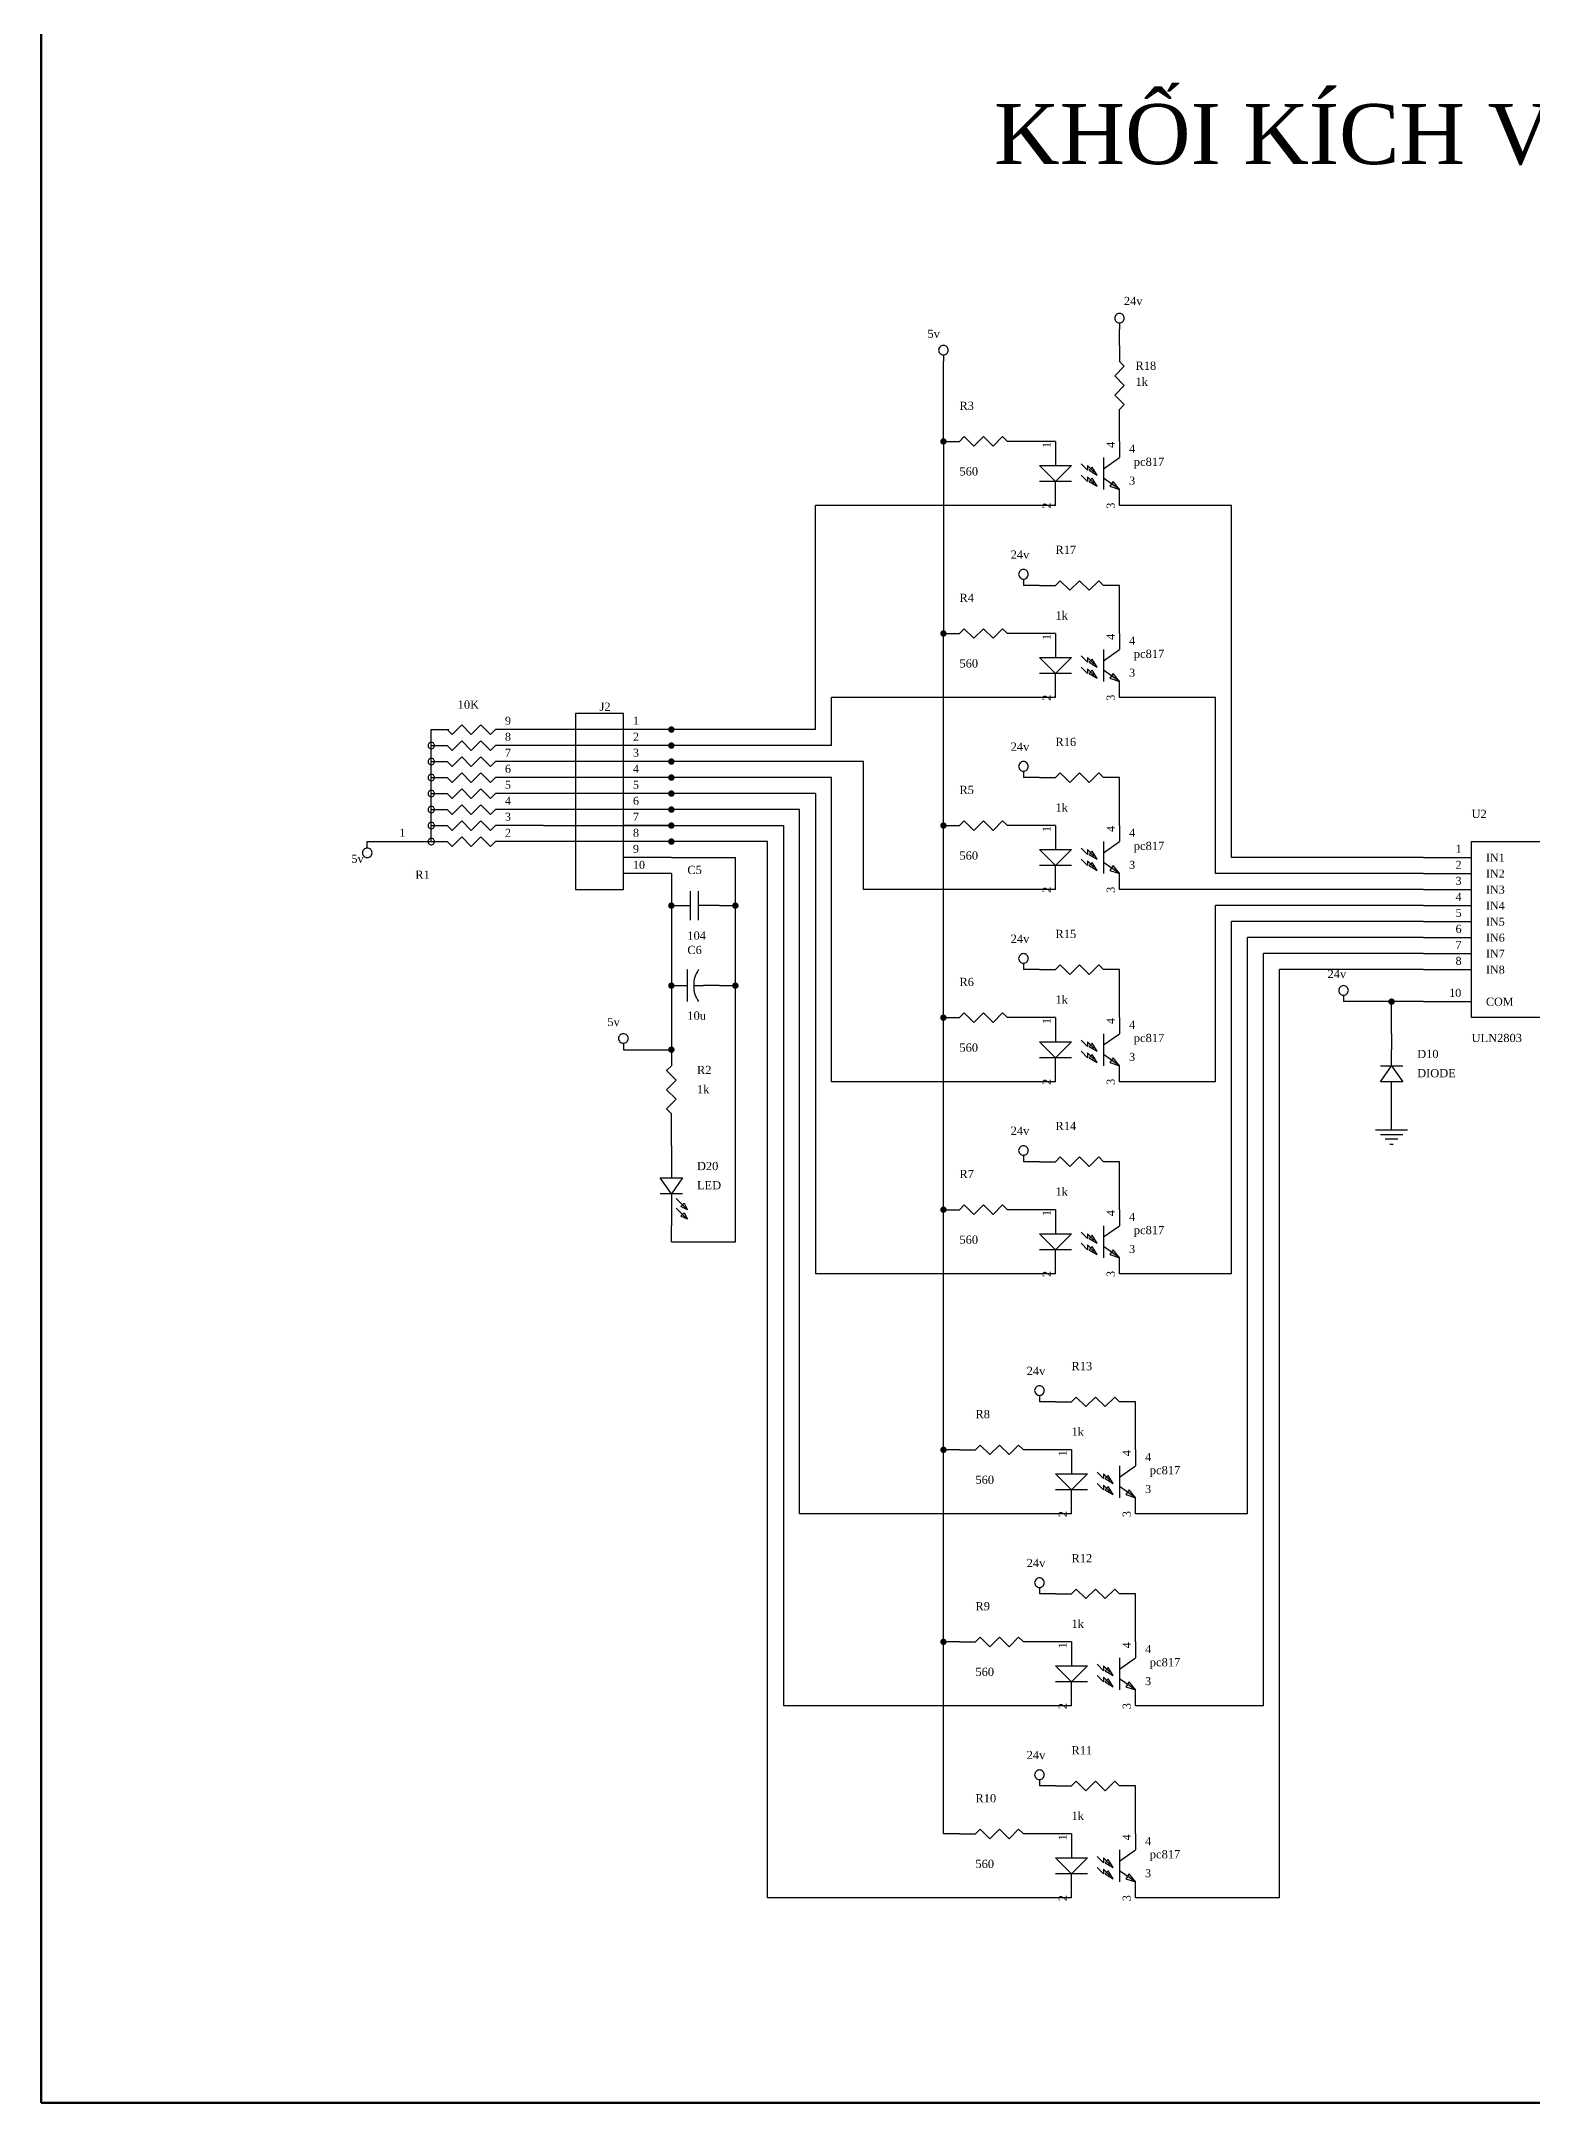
# Model space of a CAD drawing. Header units: millimetres. Extents: x 1065 to 3947, y -1468 to -625.
# Drawn here: x 1064.6 to 1362.8, y -1466.3 to -1054.1 of the extents above; entities that cross this region are included whole.
import ezdxf

# ---------------------------------------------------------------- set-up
doc = ezdxf.new("R2010")
doc.units = ezdxf.units.MM
for name, color, linetype in [('DUONG BAO', 80, 'Continuous'), ('PARTS', 7, 'Continuous'), ('PARTTEXT', 7, 'Continuous'), ('WIRE', 7, 'Continuous')]:
    doc.layers.add(name, color=color, linetype=linetype)
doc.layers.add('net dam', color=7, linetype='Continuous', lineweight=35)
doc.styles.add('Manh', font='times_0.ttf')
doc.styles.get("Standard").update_dxf_attribs({"font": 'times_0.ttf'})

msp = doc.modelspace()

# ---------------------------------------------------------------- linework, layer by layer
at = {"layer": 'net dam', "color": 7, "lineweight": 60}
msp.add_lwpolyline([(1064.57, -1466.35), (1064.57, -625.35), (2253.57, -625.35), (2253.57, -1466.35), (1064.57, -1466.35)], close=True, dxfattribs=at)
at = {"layer": 'PARTS'}
for p, q in [((1280.19, -1114.96), (1280.19, -1118.16)), ((1280.19, -1130.96), (1280.19, -1127.76)), ((1244.99, -1134.16), (1248.19, -1134.16)), ((1260.99, -1134.16), (1257.79, -1134.16)), ((1267.39, -1134.16), (1267.39, -1137.37)), ((1280.19, -1134.16), (1280.19, -1137.37)), ((1267.39, -1146.97), (1267.39, -1143.77)), ((1280.19, -1146.97), (1280.19, -1143.77)), ((1264.19, -1162.97), (1267.39, -1162.97)), ((1280.19, -1162.97), (1276.99, -1162.97)), ((1244.99, -1172.57), (1248.19, -1172.57)), ((1260.99, -1172.57), (1257.79, -1172.57)), ((1267.39, -1172.57), (1267.39, -1175.77)), ((1280.19, -1172.57), (1280.19, -1175.77)), ((1267.39, -1185.37), (1267.39, -1182.17)), ((1280.19, -1185.37), (1280.19, -1182.17)), ((1164.98, -1191.77), (1155.38, -1191.77)), ((1164.98, -1194.97), (1155.38, -1194.97)), ((1190.58, -1191.77), (1180.98, -1191.77)), ((1190.58, -1194.97), (1180.98, -1194.97)), ((1164.98, -1198.17), (1155.38, -1198.17)), ((1190.58, -1198.17), (1180.98, -1198.17)), ((1164.98, -1201.37), (1155.38, -1201.37)), ((1190.58, -1201.37), (1180.98, -1201.37)), ((1264.19, -1201.37), (1267.39, -1201.37)), ((1280.19, -1201.37), (1276.99, -1201.37)), ((1164.98, -1204.57), (1155.38, -1204.57)), ((1190.58, -1204.57), (1180.98, -1204.57)), ((1164.98, -1207.77), (1155.38, -1207.77)), ((1164.98, -1210.97), (1155.38, -1210.97)), ((1190.58, -1207.77), (1180.98, -1207.77)), ((1190.58, -1210.97), (1180.98, -1210.97)), ((1244.99, -1210.97), (1248.19, -1210.97)), ((1260.99, -1210.97), (1257.79, -1210.97)), ((1267.39, -1210.97), (1267.39, -1214.17)), ((1280.19, -1210.97), (1280.19, -1214.17)), ((1129.77, -1214.17), (1139.37, -1214.17)), ((1164.98, -1214.17), (1155.38, -1214.17)), ((1190.58, -1214.17), (1180.98, -1214.17)), ((1190.58, -1217.38), (1180.98, -1217.38)), ((1341, -1217.38), (1350.6, -1217.38)), ((1190.58, -1220.58), (1180.98, -1220.58)), ((1267.39, -1223.78), (1267.39, -1220.58)), ((1280.19, -1223.78), (1280.19, -1220.58)), ((1341, -1220.58), (1350.6, -1220.58)), ((1341, -1223.78), (1350.6, -1223.78)), ((1190.58, -1226.98), (1193.78, -1226.98)), ((1200.18, -1226.98), (1196.98, -1226.98)), ((1341, -1226.98), (1350.6, -1226.98)), ((1341, -1230.18), (1350.6, -1230.18)), ((1341, -1233.38), (1350.6, -1233.38)), ((1341, -1236.58), (1350.6, -1236.58)), ((1264.19, -1239.78), (1267.39, -1239.78)), ((1280.19, -1239.78), (1276.99, -1239.78)), ((1341, -1239.78), (1350.6, -1239.78)), ((1190.58, -1242.98), (1193.78, -1242.98)), ((1200.18, -1242.98), (1196.98, -1242.98)), ((1341, -1246.18), (1350.6, -1246.18)), ((1244.99, -1249.38), (1248.19, -1249.38)), ((1260.99, -1249.38), (1257.79, -1249.38)), ((1267.39, -1249.38), (1267.39, -1252.58)), ((1280.19, -1249.38), (1280.19, -1252.58)), ((1334.6, -1252.58), (1334.6, -1255.78)), ((1190.58, -1255.78), (1190.58, -1258.98)), ((1267.39, -1262.18), (1267.39, -1258.98)), ((1280.19, -1262.18), (1280.19, -1258.98)), ((1334.6, -1268.58), (1334.6, -1265.38)), ((1190.58, -1271.78), (1190.58, -1268.58)), ((1190.58, -1274.98), (1190.58, -1278.18)), ((1264.19, -1278.18), (1267.39, -1278.18)), ((1280.19, -1278.18), (1276.99, -1278.18)), ((1244.99, -1287.78), (1248.19, -1287.78)), ((1260.99, -1287.78), (1257.79, -1287.78)), ((1267.39, -1287.78), (1267.39, -1290.98)), ((1280.19, -1287.78), (1280.19, -1290.98)), ((1190.58, -1294.18), (1190.58, -1290.98)), ((1267.39, -1300.59), (1267.39, -1297.39)), ((1280.19, -1300.59), (1280.19, -1297.39)), ((1267.39, -1326.19), (1270.59, -1326.19)), ((1283.39, -1326.19), (1280.19, -1326.19)), ((1248.19, -1335.79), (1251.39, -1335.79)), ((1264.19, -1335.79), (1260.99, -1335.79)), ((1270.59, -1335.79), (1270.59, -1338.99)), ((1283.39, -1335.79), (1283.39, -1338.99)), ((1270.59, -1348.59), (1270.59, -1345.39)), ((1283.39, -1348.59), (1283.39, -1345.39)), ((1267.39, -1364.59), (1270.59, -1364.59)), ((1283.39, -1364.59), (1280.19, -1364.59)), ((1248.19, -1374.19), (1251.39, -1374.19)), ((1264.19, -1374.19), (1260.99, -1374.19)), ((1270.59, -1374.19), (1270.59, -1377.4)), ((1283.39, -1374.19), (1283.39, -1377.4)), ((1270.59, -1387), (1270.59, -1383.8)), ((1283.39, -1387), (1283.39, -1383.8)), ((1267.39, -1403), (1270.59, -1403)), ((1283.39, -1403), (1280.19, -1403)), ((1248.19, -1412.6), (1251.39, -1412.6)), ((1264.19, -1412.6), (1260.99, -1412.6)), ((1270.59, -1412.6), (1270.59, -1415.8)), ((1283.39, -1412.6), (1283.39, -1415.8)), ((1270.59, -1425.4), (1270.59, -1422.2)), ((1283.39, -1425.4), (1283.39, -1422.2))]:
    msp.add_line(p, q, dxfattribs=at)
for points in [[(1281.15, -1109.52, 0.0985), (1281.08, -1109.15, 0.0985), (1280.87, -1108.84, 0.0985), (1280.56, -1108.63, 0.0985), (1280.19, -1108.56, 0.0985), (1279.82, -1108.63, 0.0985), (1279.51, -1108.84, 0.0985), (1279.3, -1109.15, 0.0985), (1279.23, -1109.52, 0.0985), (1279.3, -1109.89, 0.0985), (1279.51, -1110.2, 0.0985), (1279.82, -1110.41, 0.0985), (1280.19, -1110.48, 0.0985), (1280.56, -1110.41, 0.0985), (1280.87, -1110.2, 0.0985), (1281.08, -1109.89, 0.0985)], [(1245.95, -1115.92, 0.0985), (1245.87, -1115.56, 0.0985), (1245.67, -1115.24, 0.0985), (1245.35, -1115.04, 0.0985), (1244.99, -1114.96, 0.0985), (1244.62, -1115.04, 0.0985), (1244.31, -1115.24, 0.0985), (1244.1, -1115.56, 0.0985), (1244.03, -1115.92, 0.0985), (1244.1, -1116.29, 0.0985), (1244.31, -1116.6, 0.0985), (1244.62, -1116.81, 0.0985), (1244.99, -1116.88, 0.0985), (1245.35, -1116.81, 0.0985), (1245.67, -1116.6, 0.0985), (1245.87, -1116.29, 0.0985)], [(1261.95, -1160.73, 0.0985), (1261.88, -1160.36, 0.0985), (1261.67, -1160.05, 0.0985), (1261.36, -1159.84, 0.0985), (1260.99, -1159.77, 0.0985), (1260.62, -1159.84, 0.0985), (1260.31, -1160.05, 0.0985), (1260.1, -1160.36, 0.0985), (1260.03, -1160.73, 0.0985), (1260.1, -1161.1, 0.0985), (1260.31, -1161.41, 0.0985), (1260.62, -1161.62, 0.0985), (1260.99, -1161.69, 0.0985), (1261.36, -1161.62, 0.0985), (1261.67, -1161.41, 0.0985), (1261.88, -1161.1, 0.0985)], [(1143.21, -1194.97, 0.0985), (1143.16, -1194.73, 0.0985), (1143.03, -1194.52, 0.0985), (1142.82, -1194.38, 0.0985), (1142.57, -1194.33, 0.0985), (1142.33, -1194.38, 0.0985), (1142.12, -1194.52, 0.0985), (1141.98, -1194.73, 0.0985), (1141.93, -1194.97, 0.0985), (1141.98, -1195.22, 0.0985), (1142.12, -1195.43, 0.0985), (1142.33, -1195.56, 0.0985), (1142.57, -1195.61, 0.0985), (1142.82, -1195.56, 0.0985), (1143.03, -1195.43, 0.0985), (1143.16, -1195.22, 0.0985)], [(1143.21, -1198.17, 0.0985), (1143.16, -1197.93, 0.0985), (1143.03, -1197.72, 0.0985), (1142.82, -1197.58, 0.0985), (1142.57, -1197.53, 0.0985), (1142.33, -1197.58, 0.0985), (1142.12, -1197.72, 0.0985), (1141.98, -1197.93, 0.0985), (1141.93, -1198.17, 0.0985), (1141.98, -1198.42, 0.0985), (1142.12, -1198.63, 0.0985), (1142.33, -1198.76, 0.0985), (1142.57, -1198.81, 0.0985), (1142.82, -1198.76, 0.0985), (1143.03, -1198.63, 0.0985), (1143.16, -1198.42, 0.0985)], [(1261.95, -1199.13, 0.0985), (1261.88, -1198.77, 0.0985), (1261.67, -1198.45, 0.0985), (1261.36, -1198.25, 0.0985), (1260.99, -1198.17, 0.0985), (1260.62, -1198.25, 0.0985), (1260.31, -1198.45, 0.0985), (1260.1, -1198.77, 0.0985), (1260.03, -1199.13, 0.0985), (1260.1, -1199.5, 0.0985), (1260.31, -1199.81, 0.0985), (1260.62, -1200.02, 0.0985), (1260.99, -1200.09, 0.0985), (1261.36, -1200.02, 0.0985), (1261.67, -1199.81, 0.0985), (1261.88, -1199.5, 0.0985)], [(1143.21, -1201.37, 0.0985), (1143.16, -1201.13, 0.0985), (1143.03, -1200.92, 0.0985), (1142.82, -1200.78, 0.0985), (1142.57, -1200.73, 0.0985), (1142.33, -1200.78, 0.0985), (1142.12, -1200.92, 0.0985), (1141.98, -1201.13, 0.0985), (1141.93, -1201.37, 0.0985), (1141.98, -1201.62, 0.0985), (1142.12, -1201.83, 0.0985), (1142.33, -1201.96, 0.0985), (1142.57, -1202.01, 0.0985), (1142.82, -1201.96, 0.0985), (1143.03, -1201.83, 0.0985), (1143.16, -1201.62, 0.0985)], [(1143.21, -1204.57, 0.0985), (1143.16, -1204.33, 0.0985), (1143.03, -1204.12, 0.0985), (1142.82, -1203.98, 0.0985), (1142.57, -1203.93, 0.0985), (1142.33, -1203.98, 0.0985), (1142.12, -1204.12, 0.0985), (1141.98, -1204.33, 0.0985), (1141.93, -1204.57, 0.0985), (1141.98, -1204.82, 0.0985), (1142.12, -1205.03, 0.0985), (1142.33, -1205.17, 0.0985), (1142.57, -1205.21, 0.0985), (1142.82, -1205.17, 0.0985), (1143.03, -1205.03, 0.0985), (1143.16, -1204.82, 0.0985)], [(1143.21, -1207.77, 0.0985), (1143.16, -1207.53, 0.0985), (1143.03, -1207.32, 0.0985), (1142.82, -1207.18, 0.0985), (1142.57, -1207.13, 0.0985), (1142.33, -1207.18, 0.0985), (1142.12, -1207.32, 0.0985), (1141.98, -1207.53, 0.0985), (1141.93, -1207.77, 0.0985), (1141.98, -1208.02, 0.0985), (1142.12, -1208.23, 0.0985), (1142.33, -1208.37, 0.0985), (1142.57, -1208.41, 0.0985), (1142.82, -1208.37, 0.0985), (1143.03, -1208.23, 0.0985), (1143.16, -1208.02, 0.0985)], [(1143.21, -1210.97, 0.0985), (1143.16, -1210.73, 0.0985), (1143.03, -1210.52, 0.0985), (1142.82, -1210.38, 0.0985), (1142.57, -1210.33, 0.0985), (1142.33, -1210.38, 0.0985), (1142.12, -1210.52, 0.0985), (1141.98, -1210.73, 0.0985), (1141.93, -1210.97, 0.0985), (1141.98, -1211.22, 0.0985), (1142.12, -1211.43, 0.0985), (1142.33, -1211.57, 0.0985), (1142.57, -1211.61, 0.0985), (1142.82, -1211.57, 0.0985), (1143.03, -1211.43, 0.0985), (1143.16, -1211.22, 0.0985)], [(1130.73, -1216.42, 0.0985), (1130.66, -1216.05, 0.0985), (1130.45, -1215.74, 0.0985), (1130.14, -1215.53, 0.0985), (1129.77, -1215.46, 0.0985), (1129.4, -1215.53, 0.0985), (1129.09, -1215.74, 0.0985), (1128.89, -1216.05, 0.0985), (1128.81, -1216.42, 0.0985), (1128.89, -1216.78, 0.0985), (1129.09, -1217.09, 0.0985), (1129.4, -1217.3, 0.0985), (1129.77, -1217.38, 0.0985), (1130.14, -1217.3, 0.0985), (1130.45, -1217.09, 0.0985), (1130.66, -1216.78, 0.0985)], [(1143.21, -1214.17, 0.0985), (1143.16, -1213.93, 0.0985), (1143.03, -1213.72, 0.0985), (1142.82, -1213.58, 0.0985), (1142.57, -1213.53, 0.0985), (1142.33, -1213.58, 0.0985), (1142.12, -1213.72, 0.0985), (1141.98, -1213.93, 0.0985), (1141.93, -1214.17, 0.0985), (1141.98, -1214.42, 0.0985), (1142.12, -1214.63, 0.0985), (1142.33, -1214.77, 0.0985), (1142.57, -1214.81, 0.0985), (1142.82, -1214.77, 0.0985), (1143.03, -1214.63, 0.0985), (1143.16, -1214.42, 0.0985)], [(1261.95, -1237.54, 0.0985), (1261.88, -1237.17, 0.0985), (1261.67, -1236.86, 0.0985), (1261.36, -1236.65, 0.0985), (1260.99, -1236.58, 0.0985), (1260.62, -1236.65, 0.0985), (1260.31, -1236.86, 0.0985), (1260.1, -1237.17, 0.0985), (1260.03, -1237.54, 0.0985), (1260.1, -1237.91, 0.0985), (1260.31, -1238.22, 0.0985), (1260.62, -1238.42, 0.0985), (1260.99, -1238.5, 0.0985), (1261.36, -1238.42, 0.0985), (1261.67, -1238.22, 0.0985), (1261.88, -1237.91, 0.0985)], [(1325.96, -1243.94, 0.0985), (1325.88, -1243.57, 0.0985), (1325.68, -1243.26, 0.0985), (1325.36, -1243.05, 0.0985), (1325, -1242.98, 0.0985), (1324.63, -1243.05, 0.0985), (1324.32, -1243.26, 0.0985), (1324.11, -1243.57, 0.0985), (1324.04, -1243.94, 0.0985), (1324.11, -1244.31, 0.0985), (1324.32, -1244.62, 0.0985), (1324.63, -1244.83, 0.0985), (1325, -1244.9, 0.0985), (1325.36, -1244.83, 0.0985), (1325.68, -1244.62, 0.0985), (1325.88, -1244.31, 0.0985)], [(1181.94, -1253.54, 0.0985), (1181.87, -1253.17, 0.0985), (1181.66, -1252.86, 0.0985), (1181.35, -1252.65, 0.0985), (1180.98, -1252.58, 0.0985), (1180.61, -1252.65, 0.0985), (1180.3, -1252.86, 0.0985), (1180.09, -1253.17, 0.0985), (1180.02, -1253.54, 0.0985), (1180.09, -1253.91, 0.0985), (1180.3, -1254.22, 0.0985), (1180.61, -1254.43, 0.0985), (1180.98, -1254.5, 0.0985), (1181.35, -1254.43, 0.0985), (1181.66, -1254.22, 0.0985), (1181.87, -1253.91, 0.0985)], [(1261.95, -1275.94, 0.0985), (1261.88, -1275.58, 0.0985), (1261.67, -1275.26, 0.0985), (1261.36, -1275.06, 0.0985), (1260.99, -1274.98, 0.0985), (1260.62, -1275.06, 0.0985), (1260.31, -1275.26, 0.0985), (1260.1, -1275.58, 0.0985), (1260.03, -1275.94, 0.0985), (1260.1, -1276.31, 0.0985), (1260.31, -1276.62, 0.0985), (1260.62, -1276.83, 0.0985), (1260.99, -1276.9, 0.0985), (1261.36, -1276.83, 0.0985), (1261.67, -1276.62, 0.0985), (1261.88, -1276.31, 0.0985)], [(1265.15, -1323.95, 0.0985), (1265.08, -1323.58, 0.0985), (1264.87, -1323.27, 0.0985), (1264.56, -1323.06, 0.0985), (1264.19, -1322.99, 0.0985), (1263.82, -1323.06, 0.0985), (1263.51, -1323.27, 0.0985), (1263.3, -1323.58, 0.0985), (1263.23, -1323.95, 0.0985), (1263.3, -1324.32, 0.0985), (1263.51, -1324.63, 0.0985), (1263.82, -1324.84, 0.0985), (1264.19, -1324.91, 0.0985), (1264.56, -1324.84, 0.0985), (1264.87, -1324.63, 0.0985), (1265.08, -1324.32, 0.0985)], [(1265.15, -1362.35, 0.0985), (1265.08, -1361.99, 0.0985), (1264.87, -1361.67, 0.0985), (1264.56, -1361.47, 0.0985), (1264.19, -1361.39, 0.0985), (1263.82, -1361.47, 0.0985), (1263.51, -1361.67, 0.0985), (1263.3, -1361.99, 0.0985), (1263.23, -1362.35, 0.0985), (1263.3, -1362.72, 0.0985), (1263.51, -1363.03, 0.0985), (1263.82, -1363.24, 0.0985), (1264.19, -1363.31, 0.0985), (1264.56, -1363.24, 0.0985), (1264.87, -1363.03, 0.0985), (1265.08, -1362.72, 0.0985)], [(1265.15, -1400.76, 0.0985), (1265.08, -1400.39, 0.0985), (1264.87, -1400.08, 0.0985), (1264.56, -1399.87, 0.0985), (1264.19, -1399.8, 0.0985), (1263.82, -1399.87, 0.0985), (1263.51, -1400.08, 0.0985), (1263.3, -1400.39, 0.0985), (1263.23, -1400.76, 0.0985), (1263.3, -1401.13, 0.0985), (1263.51, -1401.44, 0.0985), (1263.82, -1401.65, 0.0985), (1264.19, -1401.72, 0.0985), (1264.56, -1401.65, 0.0985), (1264.87, -1401.44, 0.0985), (1265.08, -1401.13, 0.0985)]]:
    msp.add_lwpolyline(points, format="xyb", close=True, dxfattribs=at)
for points in [[(1280.19, -1110.48), (1280.19, -1111.76)], [(1244.99, -1116.88), (1244.99, -1118.16)], [(1281.15, -1119.12), (1279.23, -1121.04)], [(1279.23, -1121.04), (1281.15, -1122.96)], [(1280.19, -1118.16), (1281.15, -1119.12)], [(1281.15, -1122.96), (1279.23, -1124.88)], [(1279.23, -1124.88), (1281.15, -1126.8)], [(1281.15, -1126.8), (1280.19, -1127.76)], [(1248.19, -1134.16), (1249.15, -1133.2)], [(1249.15, -1133.2), (1251.07, -1135.13)], [(1251.07, -1135.13), (1252.99, -1133.2)], [(1252.99, -1133.2), (1254.91, -1135.13)], [(1254.91, -1135.13), (1256.83, -1133.2)], [(1256.83, -1133.2), (1257.79, -1134.16)], [(1267.39, -1137.37), (1267.39, -1138.97)], [(1276.99, -1137.37), (1276.99, -1143.77)], [(1276.99, -1139.61), (1280.19, -1137.37)], [(1273.79, -1139.93), (1272.51, -1138.65)], [(1273.79, -1142.17), (1272.51, -1140.89)], [(1273.79, -1138.97), (1273.79, -1139.93)], [(1275.07, -1140.25), (1273.79, -1138.97)], [(1273.79, -1141.21), (1273.79, -1142.17)], [(1275.07, -1142.49), (1273.79, -1141.21)], [(1280.19, -1143.77), (1276.99, -1141.53)], [(1270.59, -1142.17), (1264.19, -1142.17)], [(1267.39, -1143.77), (1267.39, -1142.17)], [(1260.99, -1161.69), (1260.99, -1162.97)], [(1267.39, -1162.97), (1268.35, -1162.01)], [(1268.35, -1162.01), (1270.27, -1163.93)], [(1270.27, -1163.93), (1272.19, -1162.01)], [(1272.19, -1162.01), (1274.11, -1163.93)], [(1274.11, -1163.93), (1276.03, -1162.01)], [(1276.03, -1162.01), (1276.99, -1162.97)], [(1248.19, -1172.57), (1249.15, -1171.61)], [(1249.15, -1171.61), (1251.07, -1173.53)], [(1251.07, -1173.53), (1252.99, -1171.61)], [(1252.99, -1171.61), (1254.91, -1173.53)], [(1254.91, -1173.53), (1256.83, -1171.61)], [(1256.83, -1171.61), (1257.79, -1172.57)], [(1267.39, -1175.77), (1267.39, -1177.37)], [(1273.79, -1178.33), (1272.51, -1177.05)], [(1273.79, -1177.37), (1273.79, -1178.33)], [(1275.07, -1178.65), (1273.79, -1177.37)], [(1276.99, -1175.77), (1276.99, -1182.17)], [(1276.99, -1178.01), (1280.19, -1175.77)], [(1270.59, -1180.57), (1264.19, -1180.57)], [(1267.39, -1182.17), (1267.39, -1180.57)], [(1273.79, -1180.57), (1272.51, -1179.29)], [(1273.79, -1179.61), (1273.79, -1180.57)], [(1275.07, -1180.89), (1273.79, -1179.61)], [(1280.19, -1182.17), (1276.99, -1179.93)], [(1146.73, -1192.73), (1148.65, -1190.81)], [(1148.65, -1190.81), (1150.57, -1192.73)], [(1150.57, -1192.73), (1152.49, -1190.81)], [(1152.49, -1190.81), (1154.42, -1192.73)], [(1142.57, -1214.17), (1142.57, -1191.77)], [(1142.57, -1191.77), (1146.09, -1191.77)], [(1142.57, -1194.97), (1145.77, -1194.97)], [(1145.77, -1191.77), (1146.73, -1192.73)], [(1145.77, -1194.97), (1146.73, -1195.93)], [(1146.73, -1195.93), (1148.65, -1194.01)], [(1148.65, -1194.01), (1150.57, -1195.93)], [(1150.57, -1195.93), (1152.49, -1194.01)], [(1152.49, -1194.01), (1154.42, -1195.93)], [(1154.42, -1192.73), (1155.38, -1191.77)], [(1154.42, -1195.93), (1155.38, -1194.97)], [(1142.57, -1198.17), (1145.77, -1198.17)], [(1145.77, -1198.17), (1146.73, -1199.13)], [(1146.73, -1199.13), (1148.65, -1197.21)], [(1148.65, -1197.21), (1150.57, -1199.13)], [(1150.57, -1199.13), (1152.49, -1197.21)], [(1152.49, -1197.21), (1154.42, -1199.13)], [(1154.42, -1199.13), (1155.38, -1198.17)], [(1142.57, -1201.37), (1145.77, -1201.37)], [(1145.77, -1201.37), (1146.73, -1202.33)], [(1146.73, -1202.33), (1148.65, -1200.41)], [(1146.73, -1205.53), (1148.65, -1203.61)], [(1148.65, -1200.41), (1150.57, -1202.33)], [(1148.65, -1203.61), (1150.57, -1205.53)], [(1150.57, -1202.33), (1152.49, -1200.41)], [(1150.57, -1205.53), (1152.49, -1203.61)], [(1152.49, -1200.41), (1154.42, -1202.33)], [(1152.49, -1203.61), (1154.42, -1205.53)], [(1154.42, -1202.33), (1155.38, -1201.37)], [(1260.99, -1200.09), (1260.99, -1201.37)], [(1267.39, -1201.37), (1268.35, -1200.41)], [(1268.35, -1200.41), (1270.27, -1202.33)], [(1270.27, -1202.33), (1272.19, -1200.41)], [(1272.19, -1200.41), (1274.11, -1202.33)], [(1274.11, -1202.33), (1276.03, -1200.41)], [(1276.03, -1200.41), (1276.99, -1201.37)], [(1142.57, -1204.57), (1145.77, -1204.57)], [(1145.77, -1204.57), (1146.73, -1205.53)], [(1146.73, -1208.73), (1148.65, -1206.81)], [(1148.65, -1206.81), (1150.57, -1208.73)], [(1150.57, -1208.73), (1152.49, -1206.81)], [(1152.49, -1206.81), (1154.42, -1208.73)], [(1154.42, -1205.53), (1155.38, -1204.57)], [(1142.57, -1207.77), (1145.77, -1207.77)], [(1142.57, -1210.97), (1145.77, -1210.97)], [(1145.77, -1207.77), (1146.73, -1208.73)], [(1145.77, -1210.97), (1146.73, -1211.93)], [(1146.73, -1211.93), (1148.65, -1210.01)], [(1148.65, -1210.01), (1150.57, -1211.93)], [(1150.57, -1211.93), (1152.49, -1210.01)], [(1152.49, -1210.01), (1154.42, -1211.93)], [(1154.42, -1208.73), (1155.38, -1207.77)], [(1154.42, -1211.93), (1155.38, -1210.97)], [(1248.19, -1210.97), (1249.15, -1210.01)], [(1249.15, -1210.01), (1251.07, -1211.93)], [(1251.07, -1211.93), (1252.99, -1210.01)], [(1252.99, -1210.01), (1254.91, -1211.93)], [(1254.91, -1211.93), (1256.83, -1210.01)], [(1256.83, -1210.01), (1257.79, -1210.97)], [(1129.77, -1215.46), (1129.77, -1214.17)], [(1139.37, -1214.17), (1145.77, -1214.17)], [(1145.77, -1214.17), (1146.73, -1215.14)], [(1146.73, -1215.14), (1148.65, -1213.21)], [(1148.65, -1213.21), (1150.57, -1215.14)], [(1150.57, -1215.14), (1152.49, -1213.21)], [(1152.49, -1213.21), (1154.42, -1215.14)], [(1154.42, -1215.14), (1155.38, -1214.17)], [(1267.39, -1214.17), (1267.39, -1215.78)], [(1273.79, -1216.74), (1272.51, -1215.46)], [(1273.79, -1215.78), (1273.79, -1216.74)], [(1275.07, -1217.06), (1273.79, -1215.78)], [(1276.99, -1214.17), (1276.99, -1220.58)], [(1276.99, -1216.42), (1280.19, -1214.17)], [(1270.59, -1218.98), (1264.19, -1218.98)], [(1267.39, -1220.58), (1267.39, -1218.98)], [(1273.79, -1218.98), (1272.51, -1217.7)], [(1273.79, -1218.02), (1273.79, -1218.98)], [(1275.07, -1219.3), (1273.79, -1218.02)], [(1280.19, -1220.58), (1276.99, -1218.34)], [(1194.42, -1229.86), (1194.42, -1224.1)], [(1196.02, -1229.86), (1196.02, -1224.1)], [(1193.78, -1226.98), (1194.42, -1226.98)], [(1196.98, -1226.98), (1196.02, -1226.98)], [(1193.78, -1246.18), (1193.78, -1239.78)], [(1260.99, -1238.5), (1260.99, -1239.78)], [(1267.39, -1239.78), (1268.35, -1238.82)], [(1268.35, -1238.82), (1270.27, -1240.74)], [(1270.27, -1240.74), (1272.19, -1238.82)], [(1272.19, -1238.82), (1274.11, -1240.74)], [(1274.11, -1240.74), (1276.03, -1238.82)], [(1276.03, -1238.82), (1276.99, -1239.78)], [(1195.06, -1242.98), (1196.98, -1242.98)], [(1248.19, -1249.38), (1249.15, -1248.42)], [(1249.15, -1248.42), (1251.07, -1250.34)], [(1251.07, -1250.34), (1252.99, -1248.42)], [(1252.99, -1248.42), (1254.91, -1250.34)], [(1254.91, -1250.34), (1256.83, -1248.42)], [(1256.83, -1248.42), (1257.79, -1249.38)], [(1325, -1244.9), (1325, -1246.18)], [(1267.39, -1252.58), (1267.39, -1254.18)], [(1276.99, -1252.58), (1276.99, -1258.98)], [(1276.99, -1254.82), (1280.19, -1252.58)], [(1180.98, -1254.5), (1180.98, -1255.78)], [(1273.79, -1255.14), (1272.51, -1253.86)], [(1273.79, -1257.38), (1272.51, -1256.1)], [(1273.79, -1254.18), (1273.79, -1255.14)], [(1275.07, -1255.46), (1273.79, -1254.18)], [(1273.79, -1256.42), (1273.79, -1257.38)], [(1275.07, -1257.7), (1273.79, -1256.42)], [(1280.19, -1258.98), (1276.99, -1256.74)], [(1334.6, -1258.98), (1334.6, -1255.78)], [(1189.62, -1259.94), (1190.58, -1258.98)], [(1191.54, -1261.86), (1189.62, -1259.94)], [(1270.59, -1257.38), (1264.19, -1257.38)], [(1267.39, -1258.98), (1267.39, -1257.38)], [(1332.36, -1258.98), (1336.84, -1258.98)], [(1189.62, -1263.78), (1191.54, -1261.86)], [(1191.54, -1265.7), (1189.62, -1263.78)], [(1334.6, -1265.38), (1334.6, -1262.18)], [(1189.62, -1267.62), (1191.54, -1265.7)], [(1190.58, -1268.58), (1189.62, -1267.62)], [(1331.4, -1271.78), (1337.8, -1271.78)], [(1332.36, -1272.74), (1336.84, -1272.74)], [(1335.88, -1273.7), (1333.32, -1273.7)], [(1260.99, -1276.9), (1260.99, -1278.18)], [(1267.39, -1278.18), (1268.35, -1277.22)], [(1268.35, -1277.22), (1270.27, -1279.14)], [(1270.27, -1279.14), (1272.19, -1277.22)], [(1272.19, -1277.22), (1274.11, -1279.14)], [(1274.11, -1279.14), (1276.03, -1277.22)], [(1276.03, -1277.22), (1276.99, -1278.18)], [(1334.28, -1274.66), (1334.92, -1274.66)], [(1190.58, -1278.18), (1190.58, -1281.38)], [(1192.82, -1284.58), (1188.34, -1284.58)], [(1190.58, -1284.58), (1190.58, -1290.98)], [(1193.46, -1287.46), (1191.54, -1285.54)], [(1193.46, -1289.38), (1191.54, -1287.46)], [(1248.19, -1287.78), (1249.15, -1286.82)], [(1249.15, -1286.82), (1251.07, -1288.74)], [(1251.07, -1288.74), (1252.99, -1286.82)], [(1252.99, -1286.82), (1254.91, -1288.74)], [(1254.91, -1288.74), (1256.83, -1286.82)], [(1256.83, -1286.82), (1257.79, -1287.78)], [(1267.39, -1290.98), (1267.39, -1292.58)], [(1273.79, -1293.54), (1272.51, -1292.26)], [(1273.79, -1292.58), (1273.79, -1293.54)], [(1275.07, -1293.86), (1273.79, -1292.58)], [(1276.99, -1290.98), (1276.99, -1297.39)], [(1276.99, -1293.22), (1280.19, -1290.98)], [(1270.59, -1295.79), (1264.19, -1295.79)], [(1267.39, -1297.39), (1267.39, -1295.79)], [(1273.79, -1295.79), (1272.51, -1294.5)], [(1273.79, -1294.82), (1273.79, -1295.79)], [(1275.07, -1296.11), (1273.79, -1294.82)], [(1280.19, -1297.39), (1276.99, -1295.15)], [(1264.19, -1324.91), (1264.19, -1326.19)], [(1270.59, -1326.19), (1271.55, -1325.23)], [(1271.55, -1325.23), (1273.47, -1327.15)], [(1273.47, -1327.15), (1275.39, -1325.23)], [(1275.39, -1325.23), (1277.31, -1327.15)], [(1277.31, -1327.15), (1279.23, -1325.23)], [(1279.23, -1325.23), (1280.19, -1326.19)], [(1251.39, -1335.79), (1252.35, -1334.83)], [(1252.35, -1334.83), (1254.27, -1336.75)], [(1254.27, -1336.75), (1256.19, -1334.83)], [(1256.19, -1334.83), (1258.11, -1336.75)], [(1258.11, -1336.75), (1260.03, -1334.83)], [(1260.03, -1334.83), (1260.99, -1335.79)], [(1270.59, -1338.99), (1270.59, -1340.59)], [(1280.19, -1338.99), (1280.19, -1345.39)], [(1280.19, -1341.23), (1283.39, -1338.99)], [(1276.99, -1341.55), (1275.71, -1340.27)], [(1276.99, -1343.79), (1275.71, -1342.51)], [(1276.99, -1340.59), (1276.99, -1341.55)], [(1278.27, -1341.87), (1276.99, -1340.59)], [(1276.99, -1342.83), (1276.99, -1343.79)], [(1278.27, -1344.11), (1276.99, -1342.83)], [(1283.39, -1345.39), (1280.19, -1343.15)], [(1273.79, -1343.79), (1267.39, -1343.79)], [(1270.59, -1345.39), (1270.59, -1343.79)], [(1264.19, -1363.31), (1264.19, -1364.59)], [(1270.59, -1364.59), (1271.55, -1363.63)], [(1271.55, -1363.63), (1273.47, -1365.55)], [(1273.47, -1365.55), (1275.39, -1363.63)], [(1275.39, -1363.63), (1277.31, -1365.55)], [(1277.31, -1365.55), (1279.23, -1363.63)], [(1279.23, -1363.63), (1280.19, -1364.59)], [(1251.39, -1374.19), (1252.35, -1373.23)], [(1252.35, -1373.23), (1254.27, -1375.16)], [(1254.27, -1375.16), (1256.19, -1373.23)], [(1256.19, -1373.23), (1258.11, -1375.16)], [(1258.11, -1375.16), (1260.03, -1373.23)], [(1260.03, -1373.23), (1260.99, -1374.19)], [(1270.59, -1377.4), (1270.59, -1379)], [(1276.99, -1379.96), (1275.71, -1378.68)], [(1276.99, -1379), (1276.99, -1379.96)], [(1278.27, -1380.28), (1276.99, -1379)], [(1280.19, -1377.4), (1280.19, -1383.8)], [(1280.19, -1379.64), (1283.39, -1377.4)], [(1273.79, -1382.2), (1267.39, -1382.2)], [(1270.59, -1383.8), (1270.59, -1382.2)], [(1276.99, -1382.2), (1275.71, -1380.92)], [(1276.99, -1381.24), (1276.99, -1382.2)], [(1278.27, -1382.52), (1276.99, -1381.24)], [(1283.39, -1383.8), (1280.19, -1381.56)], [(1264.19, -1401.72), (1264.19, -1403)], [(1270.59, -1403), (1271.55, -1402.04)], [(1271.55, -1402.04), (1273.47, -1403.96)], [(1273.47, -1403.96), (1275.39, -1402.04)], [(1275.39, -1402.04), (1277.31, -1403.96)], [(1277.31, -1403.96), (1279.23, -1402.04)], [(1279.23, -1402.04), (1280.19, -1403)], [(1251.39, -1412.6), (1252.35, -1411.64)], [(1252.35, -1411.64), (1254.27, -1413.56)], [(1254.27, -1413.56), (1256.19, -1411.64)], [(1256.19, -1411.64), (1258.11, -1413.56)], [(1258.11, -1413.56), (1260.03, -1411.64)], [(1260.03, -1411.64), (1260.99, -1412.6)], [(1270.59, -1415.8), (1270.59, -1417.4)], [(1276.99, -1418.36), (1275.71, -1417.08)], [(1276.99, -1417.4), (1276.99, -1418.36)], [(1278.27, -1418.68), (1276.99, -1417.4)], [(1280.19, -1415.8), (1280.19, -1422.2)], [(1280.19, -1418.04), (1283.39, -1415.8)], [(1273.79, -1420.6), (1267.39, -1420.6)], [(1270.59, -1422.2), (1270.59, -1420.6)], [(1276.99, -1420.6), (1275.71, -1419.32)], [(1276.99, -1419.64), (1276.99, -1420.6)], [(1278.27, -1420.92), (1276.99, -1419.64)], [(1283.39, -1422.2), (1280.19, -1419.96)]]:
    msp.add_lwpolyline(points, dxfattribs=at)
for points in [[(1267.39, -1142.17), (1264.19, -1138.97), (1270.59, -1138.97), (1267.39, -1142.17)], [(1275.71, -1140.89), (1274.75, -1139.29), (1274.11, -1139.93), (1275.71, -1140.89)], [(1275.71, -1143.13), (1274.75, -1141.53), (1274.11, -1142.17), (1275.71, -1143.13)], [(1280.19, -1143.77), (1278.91, -1142.17), (1278.27, -1143.13), (1280.19, -1143.77)], [(1267.39, -1180.57), (1264.19, -1177.37), (1270.59, -1177.37), (1267.39, -1180.57)], [(1275.71, -1179.29), (1274.75, -1177.69), (1274.11, -1178.33), (1275.71, -1179.29)], [(1275.71, -1181.53), (1274.75, -1179.93), (1274.11, -1180.57), (1275.71, -1181.53)], [(1280.19, -1182.17), (1278.91, -1180.57), (1278.27, -1181.53), (1280.19, -1182.17)], [(1180.98, -1188.57), (1171.38, -1188.57), (1171.38, -1223.78), (1180.98, -1223.78)], [(1267.39, -1218.98), (1264.19, -1215.78), (1270.59, -1215.78), (1267.39, -1218.98)], [(1350.6, -1214.17), (1373, -1214.17), (1373, -1249.38), (1350.6, -1249.38)], [(1275.71, -1217.7), (1274.75, -1216.1), (1274.11, -1216.74), (1275.71, -1217.7)], [(1275.71, -1219.94), (1274.75, -1218.34), (1274.11, -1218.98), (1275.71, -1219.94)], [(1280.19, -1220.58), (1278.91, -1218.98), (1278.27, -1219.94), (1280.19, -1220.58)], [(1267.39, -1257.38), (1264.19, -1254.18), (1270.59, -1254.18), (1267.39, -1257.38)], [(1275.71, -1256.1), (1274.75, -1254.5), (1274.11, -1255.14), (1275.71, -1256.1)], [(1275.71, -1258.34), (1274.75, -1256.74), (1274.11, -1257.38), (1275.71, -1258.34)], [(1280.19, -1258.98), (1278.91, -1257.38), (1278.27, -1258.34), (1280.19, -1258.98)], [(1334.6, -1258.98), (1334.6, -1258.98), (1336.84, -1262.18), (1332.36, -1262.18), (1334.6, -1258.98)], [(1190.58, -1284.58), (1190.58, -1284.58), (1188.34, -1281.38), (1192.82, -1281.38), (1190.58, -1284.58)], [(1193.14, -1286.5), (1193.14, -1286.5), (1193.78, -1287.78), (1192.5, -1287.14), (1193.14, -1286.5)], [(1193.14, -1288.42), (1193.14, -1288.42), (1193.78, -1289.7), (1192.5, -1289.06), (1193.14, -1288.42)], [(1267.39, -1295.79), (1264.19, -1292.58), (1270.59, -1292.58), (1267.39, -1295.79)], [(1275.71, -1294.5), (1274.75, -1292.9), (1274.11, -1293.54), (1275.71, -1294.5)], [(1275.71, -1296.75), (1274.75, -1295.15), (1274.11, -1295.79), (1275.71, -1296.75)], [(1280.19, -1297.39), (1278.91, -1295.79), (1278.27, -1296.75), (1280.19, -1297.39)], [(1270.59, -1343.79), (1267.39, -1340.59), (1273.79, -1340.59), (1270.59, -1343.79)], [(1278.91, -1342.51), (1277.95, -1340.91), (1277.31, -1341.55), (1278.91, -1342.51)], [(1278.91, -1344.75), (1277.95, -1343.15), (1277.31, -1343.79), (1278.91, -1344.75)], [(1283.39, -1345.39), (1282.11, -1343.79), (1281.47, -1344.75), (1283.39, -1345.39)], [(1270.59, -1382.2), (1267.39, -1379), (1273.79, -1379), (1270.59, -1382.2)], [(1278.91, -1380.92), (1277.95, -1379.32), (1277.31, -1379.96), (1278.91, -1380.92)], [(1278.91, -1383.16), (1277.95, -1381.56), (1277.31, -1382.2), (1278.91, -1383.16)], [(1283.39, -1383.8), (1282.11, -1382.2), (1281.47, -1383.16), (1283.39, -1383.8)], [(1270.59, -1420.6), (1267.39, -1417.4), (1273.79, -1417.4), (1270.59, -1420.6)], [(1278.91, -1419.32), (1277.95, -1417.72), (1277.31, -1418.36), (1278.91, -1419.32)], [(1278.91, -1421.56), (1277.95, -1419.96), (1277.31, -1420.6), (1278.91, -1421.56)], [(1283.39, -1422.2), (1282.11, -1420.6), (1281.47, -1421.56), (1283.39, -1422.2)]]:
    msp.add_lwpolyline(points, close=True, dxfattribs=at)
for points in [[(1196.02, -1239.78, 0.1654), (1195.06, -1242.98)], [(1195.06, -1242.98, 0.1654), (1196.02, -1246.18)]]:
    msp.add_lwpolyline(points, format="xyb", dxfattribs=at)
at = {"layer": 'WIRE'}
for points in [[(1280.19, -1114.96), (1280.19, -1111.76)], [(1244.99, -1134.16), (1244.99, -1118.16)], [(1280.19, -1134.16), (1280.19, -1130.96)], [(1244.99, -1134.16), (1244.99, -1172.57)], [(1267.39, -1134.16), (1260.99, -1134.16)], [(1219.38, -1191.77), (1219.38, -1146.97)], [(1267.39, -1146.97), (1219.38, -1146.97)], [(1302.59, -1146.97), (1280.19, -1146.97)], [(1302.59, -1217.38), (1302.59, -1146.97)], [(1264.19, -1162.97), (1260.99, -1162.97)], [(1280.19, -1172.57), (1280.19, -1162.97)], [(1244.99, -1210.97), (1244.99, -1172.57)], [(1267.39, -1172.57), (1260.99, -1172.57)], [(1267.39, -1185.37), (1222.58, -1185.37)], [(1222.58, -1194.97), (1222.58, -1185.37)], [(1299.39, -1185.37), (1280.19, -1185.37)], [(1299.39, -1220.58), (1299.39, -1185.37)], [(1190.58, -1191.77), (1164.98, -1191.77)], [(1190.58, -1194.97), (1164.98, -1194.97)], [(1219.38, -1191.77), (1190.58, -1191.77)], [(1222.58, -1194.97), (1190.58, -1194.97)], [(1190.58, -1198.17), (1164.98, -1198.17)], [(1228.98, -1198.17), (1190.58, -1198.17)], [(1228.98, -1223.78), (1228.98, -1198.17)], [(1190.58, -1201.37), (1164.98, -1201.37)], [(1222.58, -1201.37), (1190.58, -1201.37)], [(1222.58, -1262.18), (1222.58, -1201.37)], [(1264.19, -1201.37), (1260.99, -1201.37)], [(1280.19, -1210.97), (1280.19, -1201.37)], [(1190.58, -1204.57), (1164.98, -1204.57)], [(1219.38, -1204.57), (1190.58, -1204.57)], [(1219.38, -1204.57), (1219.38, -1300.59)], [(1190.58, -1207.77), (1164.98, -1207.77)], [(1164.98, -1210.97), (1190.58, -1210.97)], [(1216.18, -1207.77), (1190.58, -1207.77)], [(1190.58, -1210.97), (1212.98, -1210.97)], [(1212.98, -1210.97), (1212.98, -1387)], [(1216.18, -1348.59), (1216.18, -1207.77)], [(1244.99, -1249.38), (1244.99, -1210.97)], [(1267.39, -1210.97), (1260.99, -1210.97)], [(1190.58, -1214.17), (1164.98, -1214.17)], [(1209.78, -1214.17), (1190.58, -1214.17)], [(1209.78, -1425.4), (1209.78, -1214.17)], [(1190.58, -1217.38), (1203.38, -1217.38)], [(1203.38, -1226.98), (1203.38, -1217.38)], [(1341, -1217.38), (1302.59, -1217.38)], [(1190.58, -1220.58), (1190.58, -1226.98)], [(1267.39, -1223.78), (1228.98, -1223.78)], [(1341, -1223.78), (1280.19, -1223.78)], [(1341, -1220.58), (1299.39, -1220.58)], [(1190.58, -1226.98), (1190.58, -1242.98)], [(1200.18, -1226.98), (1203.38, -1226.98)], [(1203.38, -1242.98), (1203.38, -1226.98)], [(1341, -1226.98), (1299.39, -1226.98)], [(1299.39, -1262.18), (1299.39, -1226.98)], [(1341, -1230.18), (1302.59, -1230.18)], [(1302.59, -1300.59), (1302.59, -1230.18)], [(1341, -1233.38), (1305.79, -1233.38)], [(1305.79, -1348.59), (1305.79, -1233.38)], [(1341, -1236.58), (1308.99, -1236.58)], [(1308.99, -1387), (1308.99, -1236.58)], [(1264.19, -1239.78), (1260.99, -1239.78)], [(1280.19, -1249.38), (1280.19, -1239.78)], [(1341, -1239.78), (1312.19, -1239.78)], [(1312.19, -1425.4), (1312.19, -1239.78)], [(1190.58, -1242.98), (1190.58, -1255.78)], [(1200.18, -1242.98), (1203.38, -1242.98)], [(1203.38, -1294.18), (1203.38, -1242.98)], [(1334.6, -1246.18), (1325, -1246.18)], [(1334.6, -1252.58), (1334.6, -1246.18)], [(1341, -1246.18), (1334.6, -1246.18)], [(1244.99, -1287.78), (1244.99, -1249.38)], [(1267.39, -1249.38), (1260.99, -1249.38)], [(1180.98, -1255.78), (1190.58, -1255.78)], [(1267.39, -1262.18), (1222.58, -1262.18)], [(1299.39, -1262.18), (1280.19, -1262.18)], [(1334.6, -1271.78), (1334.6, -1268.58)], [(1190.58, -1274.98), (1190.58, -1271.78)], [(1264.19, -1278.18), (1260.99, -1278.18)], [(1280.19, -1287.78), (1280.19, -1278.18)], [(1244.99, -1335.79), (1244.99, -1287.78)], [(1267.39, -1287.78), (1260.99, -1287.78)], [(1190.58, -1294.18), (1203.38, -1294.18)], [(1267.39, -1300.59), (1219.38, -1300.59)], [(1302.59, -1300.59), (1280.19, -1300.59)], [(1267.39, -1326.19), (1264.19, -1326.19)], [(1283.39, -1335.79), (1283.39, -1326.19)], [(1248.19, -1335.79), (1244.99, -1335.79)], [(1244.99, -1374.19), (1244.99, -1335.79)], [(1270.59, -1335.79), (1264.19, -1335.79)], [(1270.59, -1348.59), (1216.18, -1348.59)], [(1305.79, -1348.59), (1283.39, -1348.59)], [(1267.39, -1364.59), (1264.19, -1364.59)], [(1283.39, -1374.19), (1283.39, -1364.59)], [(1248.19, -1374.19), (1244.99, -1374.19)], [(1244.99, -1412.6), (1244.99, -1374.19)], [(1270.59, -1374.19), (1264.19, -1374.19)], [(1270.59, -1387), (1212.98, -1387)], [(1308.99, -1387), (1283.39, -1387)], [(1267.39, -1403), (1264.19, -1403)], [(1283.39, -1412.6), (1283.39, -1403)], [(1248.19, -1412.6), (1244.99, -1412.6)], [(1270.59, -1412.6), (1264.19, -1412.6)], [(1270.59, -1425.4), (1209.78, -1425.4)], [(1312.19, -1425.4), (1283.39, -1425.4)]]:
    msp.add_lwpolyline(points, dxfattribs=at)
at = {"layer": 'WIRE', "const_width": 0.64}
for points in [[(1244.67, -1134.16, 1), (1245.31, -1134.16, 1)], [(1244.67, -1172.57, 1), (1245.31, -1172.57, 1)], [(1190.26, -1191.77, 1), (1190.9, -1191.77, 1)], [(1190.26, -1194.97, 1), (1190.9, -1194.97, 1)], [(1190.26, -1198.17, 1), (1190.9, -1198.17, 1)], [(1190.26, -1201.37, 1), (1190.9, -1201.37, 1)], [(1190.26, -1204.57, 1), (1190.9, -1204.57, 1)], [(1190.26, -1207.77, 1), (1190.9, -1207.77, 1)], [(1190.26, -1210.97, 1), (1190.9, -1210.97, 1)], [(1244.67, -1210.97, 1), (1245.31, -1210.97, 1)], [(1190.26, -1214.17, 1), (1190.9, -1214.17, 1)], [(1190.26, -1226.98, 1), (1190.9, -1226.98, 1)], [(1203.06, -1226.98, 1), (1203.7, -1226.98, 1)], [(1190.26, -1242.98, 1), (1190.9, -1242.98, 1)], [(1203.06, -1242.98, 1), (1203.7, -1242.98, 1)], [(1244.67, -1249.38, 1), (1245.31, -1249.38, 1)], [(1334.28, -1246.18, 1), (1334.92, -1246.18, 1)], [(1190.26, -1255.78, 1), (1190.9, -1255.78, 1)], [(1244.67, -1287.78, 1), (1245.31, -1287.78, 1)], [(1244.67, -1335.79, 1), (1245.31, -1335.79, 1)], [(1244.67, -1374.19, 1), (1245.31, -1374.19, 1)]]:
    msp.add_lwpolyline(points, format="xyb", close=True, dxfattribs=at)

# ---------------------------------------------------------------- texts
at = {"layer": 'DUONG BAO', "color": 7, "insert": (1255.14, -1066.7), "char_height": 12, "width": 341.8821, "attachment_point": 1, "style": 'Manh'}
msp.add_mtext('\\pt204;KHỐI KÍCH VAN', dxfattribs=at)
at = {"layer": 'PARTS'}
for s, p in [('1', (1266.43, -1135.45)), ('4', (1279.23, -1135.45)), ('2', (1266.43, -1147.61)), ('3', (1279.23, -1147.61)), ('1', (1266.43, -1173.85)), ('4', (1279.23, -1173.85)), ('2', (1266.43, -1186.01)), ('3', (1279.23, -1186.01)), ('1', (1266.43, -1212.25)), ('4', (1279.23, -1212.25)), ('2', (1266.43, -1224.42)), ('3', (1279.23, -1224.42)), ('1', (1266.43, -1250.66)), ('4', (1279.23, -1250.66)), ('2', (1266.43, -1262.82)), ('3', (1279.23, -1262.82)), ('1', (1266.43, -1289.06)), ('4', (1279.23, -1289.06)), ('2', (1266.43, -1301.23)), ('3', (1279.23, -1301.23)), ('1', (1269.63, -1337.07)), ('4', (1282.43, -1337.07)), ('2', (1269.63, -1349.23)), ('3', (1282.43, -1349.23)), ('1', (1269.63, -1375.48)), ('4', (1282.43, -1375.48)), ('2', (1269.63, -1387.64)), ('3', (1282.43, -1387.64)), ('1', (1269.63, -1413.88)), ('4', (1282.43, -1413.88)), ('2', (1269.63, -1426.04)), ('3', (1282.43, -1426.04))]:
    msp.add_text(s, height=1.6, rotation=90, dxfattribs=at).set_placement(p)
for s, p in [('4', (1282.11, -1136.41)), ('3', (1282.11, -1142.81)), ('4', (1282.11, -1174.81)), ('3', (1282.11, -1181.21)), ('9', (1157.3, -1190.81)), ('1', (1182.9, -1190.81)), ('8', (1157.3, -1194.01)), ('2', (1182.9, -1194.01)), ('6', (1157.3, -1200.41)), ('7', (1157.3, -1197.21)), ('4', (1182.9, -1200.41)), ('3', (1182.9, -1197.21)), ('5', (1157.3, -1203.61)), ('5', (1182.9, -1203.61)), ('4', (1157.3, -1206.81)), ('6', (1182.9, -1206.81)), ('1', (1136.17, -1213.21)), ('2', (1157.3, -1213.21)), ('3', (1157.3, -1210.01)), ('8', (1182.9, -1213.21)), ('7', (1182.9, -1210.01)), ('4', (1282.11, -1213.21)), ('9', (1182.9, -1216.42)), ('1', (1347.4, -1216.42)), ('10', (1182.9, -1219.62)), ('3', (1282.11, -1219.62)), ('2', (1347.4, -1219.62)), ('IN1', (1353.48, -1218.18)), ('IN2', (1353.48, -1221.38)), ('3', (1347.4, -1222.82)), ('IN3', (1353.48, -1224.58)), ('4', (1347.4, -1226.02)), ('5', (1347.4, -1229.22)), ('IN4', (1353.48, -1227.78)), ('6', (1347.4, -1232.42)), ('IN5', (1353.48, -1230.98)), ('7', (1347.4, -1235.62)), ('IN6', (1353.48, -1234.18)), ('IN7', (1353.48, -1237.38)), ('8', (1347.4, -1238.82)), ('IN8', (1353.48, -1240.58)), ('10', (1346.12, -1245.22)), ('COM', (1353.48, -1246.98)), ('4', (1282.11, -1251.62)), ('3', (1282.11, -1258.02)), ('4', (1282.11, -1290.02)), ('3', (1282.11, -1296.43)), ('4', (1285.31, -1338.03)), ('3', (1285.31, -1344.43)), ('4', (1285.31, -1376.44)), ('3', (1285.31, -1382.84)), ('4', (1285.31, -1414.84)), ('3', (1285.31, -1421.24))]:
    msp.add_text(s, height=1.6, dxfattribs=at).set_placement(p)
at = {"layer": 'PARTTEXT'}
for s, p in [('24v', (1281.07, -1106.9)), ('5v', (1241.79, -1113.45)), ('R18', (1283.39, -1119.85)), ('1k', (1283.39, -1123.05)), ('R3', (1248.19, -1127.85)), ('pc817', (1283.07, -1139.05)), ('560', (1248.19, -1140.97)), ('24v', (1258.43, -1157.61)), ('R17', (1267.39, -1156.65)), ('R4', (1248.19, -1166.25)), ('1k', (1267.39, -1169.77)), ('560', (1248.19, -1179.37)), ('pc817', (1283.07, -1177.45)), ('10K', (1147.85, -1187.61)), ('J2', (1176.22, -1188.03)), ('24v', (1258.43, -1196.02)), ('R16', (1267.39, -1195.06)), ('R5', (1248.19, -1204.66)), ('1k', (1267.39, -1208.18)), ('U2', (1350.6, -1209.46)), ('pc817', (1283.07, -1215.86)), ('5v', (1126.57, -1218.42)), ('R1', (1139.37, -1221.62)), ('C5', (1193.78, -1220.66)), ('560', (1248.19, -1217.78)), ('104', (1193.78, -1233.78)), ('R15', (1267.39, -1233.46)), ('C6', (1193.78, -1236.66)), ('24v', (1258.43, -1234.42)), ('24v', (1321.8, -1241.46)), ('R6', (1248.19, -1243.06)), ('1k', (1267.39, -1246.58)), ('10u', (1193.78, -1249.78)), ('5v', (1177.78, -1251.06)), ('pc817', (1283.07, -1254.26)), ('ULN2803', (1350.6, -1254.26)), ('560', (1248.19, -1256.18)), ('D10', (1339.72, -1257.46)), ('R2', (1195.7, -1260.66)), ('DIODE', (1339.72, -1261.3)), ('1k', (1195.7, -1264.5)), ('24v', (1258.43, -1272.82)), ('R14', (1267.39, -1271.86)), ('D20', (1195.7, -1279.87)), ('R7', (1248.19, -1281.47)), ('LED', (1195.7, -1283.71)), ('1k', (1267.39, -1284.99)), ('560', (1248.19, -1294.59)), ('pc817', (1283.07, -1292.67)), ('R13', (1270.59, -1319.87)), ('24v', (1261.63, -1320.83)), ('R8', (1251.39, -1329.47)), ('1k', (1270.59, -1332.99)), ('pc817', (1286.27, -1340.67)), ('560', (1251.39, -1342.59)), ('24v', (1261.63, -1359.24)), ('R12', (1270.59, -1358.28)), ('R9', (1251.39, -1367.88)), ('1k', (1270.59, -1371.4)), ('560', (1251.39, -1381)), ('pc817', (1286.27, -1379.08)), ('24v', (1261.63, -1397.64)), ('R11', (1270.59, -1396.68)), ('R10', (1251.39, -1406.28)), ('1k', (1270.59, -1409.8)), ('560', (1251.39, -1419.4)), ('pc817', (1286.27, -1417.48))]:
    msp.add_text(s, height=1.645, dxfattribs=at).set_placement(p)

doc.saveas('drawing.dxf')
